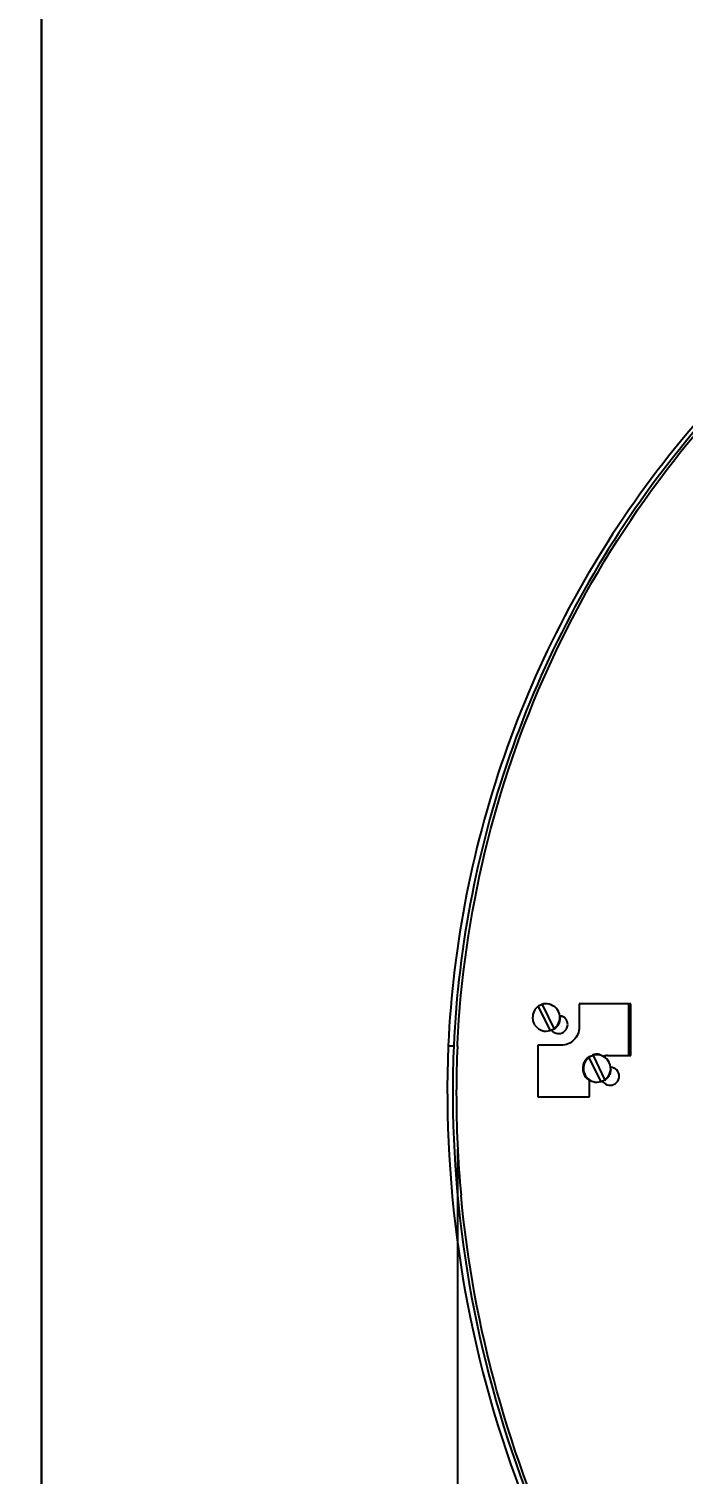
# Model space of a CAD drawing. Header units: millimetres. Extents: x 13935 to 21534, y -198 to 9202.
# Drawn here: x 15835.8 to 15962.5, y 8033.2 to 8313.2 of the extents above; entities that cross this region are included whole.
import ezdxf

# ---------------------------------------------------------------- set-up
doc = ezdxf.new("R2010")
doc.units = ezdxf.units.MM
doc.header["$LTSCALE"] = 326.7
doc.header["$PDMODE"] = 3
doc.header["$PDSIZE"] = 8
doc.layers.get('0').update_dxf_attribs({"linetype": 'CONTINUOUS'})
doc.layers.get('Defpoints').update_dxf_attribs({"linetype": 'CONTINUOUS'})
doc.styles.get("Standard").update_dxf_attribs({"font": 'calibri.ttf'})
doc.dimstyles.new('DIMSTYLE_1', dxfattribs={"dimtxt": 40, "dimasz": 35, "dimexe": 0.08, "dimexo": 1, "dimgap": 1, "dimtad": 1, "dimdsep": 46, "dimtxsty": 'Standard', "dimblk": '_FILLED', "dimblk1": '_FILLED', "dimblk2": '_FILLED', "dimcen": 0.09, "dimazin": 2, "dimtp": 0.01, "dimtm": 0.01, "dimtfac": 1, "dimtofl": 0, "dimtmove": 0, "dimatfit": 3, "dimldrblk": '_FILLED', "dimfxl": 1, "dimtolj": 1, "dimarcsym": 0})
doc.dimstyles.get("Standard").update_dxf_attribs({"dimtxt": 35, "dimasz": 35, "dimexe": 0.08, "dimexo": 1, "dimtad": 1, "dimdsep": 46, "dimtxsty": 'Standard', "dimblk": '_FILLED', "dimblk1": '_FILLED', "dimblk2": '_FILLED', "dimcen": 0.09, "dimazin": 2, "dimtol": 1, "dimtp": 0.01, "dimtm": 0.01, "dimtfac": 1, "dimtofl": 0, "dimtmove": 0, "dimatfit": 3, "dimldrblk": '_FILLED', "dimfxl": 1, "dimtolj": 1, "dimarcsym": 0})

# ---------------------------------------------------------------- blocks, each defined once
blk = doc.blocks.new('_FILLED')
at = {"color": 0, "linetype": 'ByBlock'}
blk.add_solid([(0, 0), (-1, 0.2143), (-1, -0.2143)], dxfattribs=at)
blk = doc.blocks.new('*D2237')
at = {"color": 0, "linetype": 'Continuous', "lineweight": -2}
for p, q in [((14585.72, 8138.35), (14585.72, 8528.77)), ((14620.72, 8528.69), (16091.03, 8528.69)), ((16126.03, 8125.39), (16126.03, 8528.77))]:
    blk.add_line(p, q, dxfattribs=at)
at = {"layer": 'Defpoints', "color": 0}
for p in [(16126.03, 8528.69), (14585.72, 8137.35), (16126.03, 8124.39)]:
    blk.add_point(p, dxfattribs=at)
at = {"color": 0, "linetype": 'ByBlock', "lineweight": -2, "xscale": 35, "yscale": 35, "zscale": 35, "rotation": 180}
blk.add_blockref('_FILLED', (14585.72, 8528.69), dxfattribs=at)
at = {"color": 0, "linetype": 'ByBlock', "lineweight": -2, "xscale": 35, "yscale": 35, "zscale": 35}
blk.add_blockref('_FILLED', (16126.03, 8528.69), dxfattribs=at)
at = {"color": 0, "lineweight": 30, "insert": (15337.56, 8583.02), "char_height": 40, "attachment_point": 2, "line_spacing_factor": 0.9}
blk.add_mtext('\\A1;C', dxfattribs=at)
blk = doc.blocks.new('*D2238')
at = {"color": 0, "linetype": 'Continuous', "lineweight": -2}
for p, q in [((15918.8, 8096.18), (15918.8, 7902.53)), ((15838.24, 7848.86), (15838.24, 7902.69)), ((15883.8, 7902.61), (15873.24, 7902.61))]:
    blk.add_line(p, q, dxfattribs=at)
at = {"layer": 'Defpoints', "color": 0}
for p in [(15918.8, 8097.18), (15838.24, 7902.61), (15838.24, 7847.86)]:
    blk.add_point(p, dxfattribs=at)
at = {"color": 0, "linetype": 'ByBlock', "lineweight": -2, "xscale": 35, "yscale": 35, "zscale": 35}
for p, rotation in [((15838.24, 7902.61), 179.9990341866999), ((15918.8, 7902.61), 359.9990341866999)]:
    blk.add_blockref('_FILLED', p, dxfattribs=dict(at, rotation=rotation))
at = {"color": 0, "lineweight": 30, "insert": (15883.8, 7956.94), "char_height": 40, "attachment_point": 2, "rotation": 359.999, "line_spacing_factor": 0.9}
blk.add_mtext('\\A1;E', dxfattribs=at)
blk = doc.blocks.new('A')
at = {"color": 0, "linetype": 'Continuous'}
for p, q in [((-444.92, 257.71), (-444.9, 257.68)), ((-444.9, 257.68), (-444.85, 257.59)), ((-444.85, 257.59), (-444.81, 257.5)), ((-427.7, 257.77), (-437.7, 257.77)), ((-437.7, 257.77), (-437.7, 253.27)), ((-428.13, 247.77), (-428.13, 257.77)), ((-427.7, 247.77), (-427.7, 257.77)), ((-445.62, 257.33), (-445.64, 257.36)), ((-445.53, 257.15), (-445.57, 257.23)), ((-443.36, 252.7), (-445.53, 257.15)), ((-444.81, 257.5), (-442.63, 253.03)), ((-443.32, 252.61), (-443.36, 252.7)), ((-443.31, 252.58), (-443.32, 252.61)), ((-442.63, 253.03), (-442.6, 252.96)), ((-442.6, 252.96), (-442.59, 252.93)), ((-463.07, 249.7), (-463.08, 249.57)), ((-463.08, 249.7), (-463.08, 249.57)), ((-462.03, 249.57), (-463.08, 249.57)), ((-461.32, 249.53), (-461.3, 250.04)), ((-461.31, 249.53), (-461.3, 250.04)), ((-441.2, 249.77), (-445.7, 249.77)), ((-445.7, 249.77), (-445.7, 239.77)), ((-435.78, 247.45), (-435.8, 247.48)), ((-435.69, 247.27), (-435.73, 247.36)), ((-433.52, 242.83), (-435.69, 247.27)), ((-435.08, 247.83), (-435.06, 247.8)), ((-435.06, 247.8), (-435.01, 247.71)), ((-435.01, 247.71), (-434.97, 247.62)), ((-434.97, 247.62), (-432.79, 243.15)), ((-432.21, 247.77), (-427.7, 247.77)), ((-435.7, 239.77), (-435.7, 242.92)), ((-433.47, 242.73), (-433.52, 242.83)), ((-433.46, 242.7), (-433.47, 242.73)), ((-432.79, 243.15), (-432.76, 243.08)), ((-432.76, 243.08), (-432.75, 243.05)), ((-445.7, 239.77), (-435.7, 239.77))]:
    blk.add_line(p, q, dxfattribs=at)
for points in [[(-445.57, 257.23), (-445.59, 257.28), (-445.6, 257.3), (-445.61, 257.31), (-445.62, 257.32), (-445.62, 257.33)], [(-435.73, 247.36), (-435.75, 247.41), (-435.76, 247.42), (-435.77, 247.44), (-435.77, 247.45), (-435.78, 247.45)]]:
    blk.add_lwpolyline(points, dxfattribs=at)
for centre, radius, start, end in [((-444.94, 256.92), 0.735, 88.7689, 95.0706), ((-444.11, 255.13), 2.67, 93.7991, 107.2808), ((-444.14, 255.15), 2.76, 340.4104, 356.0569), ((-444.11, 255.14), 2.74, 356.0838, 7.152), ((-444.13, 255.15), 2.76, 305.7005, 318.4793), ((-245.48, 240.58), 216.74, 177.625, 179.9983), ((-262.73, 240.58), 198.79, 177.4193, 179.9999), ((-434.28, 245.25), 2.76, 93.5292, 108.5056), ((-435.09, 247.04), 0.735, 88.7689, 95.0706), ((-434.26, 245.25), 2.67, 93.7991, 107.2808), ((-434.28, 245.25), 2.77, 78.4557, 93.4156), ((-432.2, 244.26), 3.5, 90.0621, 102.6439), ((-434.27, 245.26), 2.76, 161.0606, 176.0589), ((-434.28, 245.27), 2.75, 176.1218, 190.8923), ((-434.26, 245.27), 2.77, 190.8964, 205.922), ((-434.3, 245.28), 2.77, 326.0091, 333.5438), ((-434.27, 245.26), 2.73, 341.0165, 344.7099), ((-434.29, 245.27), 2.76, 344.7244, 356.0659), ((-434.29, 245.26), 2.74, 228.4336, 238.5264), ((-433.45, 243.49), 0.735, 268.7689, 275.0706), ((-431.7, 243.77), 1.76, 214.8711, 230.9861), ((-434.29, 245.28), 2.77, 303.4817, 310.9663), ((-245.06, 240.58), 217.16, 179.9976, 180.3497), ((-244.36, 240.6), 217.16, 180.0047, 185.2492)]:
    blk.add_arc(centre, radius, start, end, dxfattribs=at)
for points, knots in [([(-461.3, 250.04), (-460.11, 274.95), (-448.13, 324.82), (-403.91, 387.33), (-339.82, 429.19), (-289.54, 439.31), (-264.6, 439.57)], [0, 0, 0, 0, 0.250013, 0.500011, 0.750005, 1, 1, 1, 1]), ([(-328.04, 428.51), (-346.69, 422.11), (-382.28, 403.6), (-424.96, 361.45), (-453.4, 308.62), (-461.14, 269.26), (-462.03, 249.57)], [0, 0, 0, 0, 0.249997, 0.499995, 0.749998, 1, 1, 1, 1]), ([(-329.65, 428.32), (-348.22, 421.88), (-383.66, 403.34), (-426.14, 361.25), (-454.45, 308.57), (-462.17, 269.33), (-463.08, 249.7)], [0, 0, 0, 0, 0.250005, 0.500001, 0.750001, 1, 1, 1, 1]), ([(-442.6, 252.96), (-442.09, 253.31), (-441.31, 254.41), (-441.45, 255.76), (-441.72, 256.31)], [0, 0, 0, 0, 0.499997, 1, 1, 1, 1]), ([(-439.95, 253.77), (-439.95, 254.17), (-440.25, 254.99), (-441.01, 255.42), (-441.4, 255.49)], [0, 0, 0, 0, 0.499938, 1, 1, 1, 1]), ([(-443.06, 252.67), (-443.1, 252.66), (-443.18, 252.64), (-443.26, 252.63), (-443.31, 252.63)], [0, 0, 0, 0, 0.492163, 1, 1, 1, 1]), ([(-443.03, 252.63), (-443, 252.59), (-442.92, 252.51), (-442.85, 252.44), (-442.8, 252.41)], [0, 0, 0, 0, 0.500032, 1, 1, 1, 1]), ([(-442.8, 252.41), (-442.77, 252.38), (-442.7, 252.33), (-442.63, 252.28), (-442.59, 252.26)], [0, 0, 0, 0, 0.499939, 1, 1, 1, 1]), ([(-441.7, 252.02), (-441.26, 252.02), (-440.33, 252.39), (-439.95, 253.32), (-439.95, 253.77)], [0, 0, 0, 0, 0.500072, 1, 1, 1, 1]), ([(-437.7, 253.27), (-437.7, 252.37), (-438.45, 250.51), (-440.31, 249.77), (-441.2, 249.77)], [0, 0, 0, 0, 0.500011, 1, 1, 1, 1]), ([(-463.08, 249.57), (-464.25, 221.4), (-455.36, 163.98), (-410.19, 89.96), (-340.26, 38.7), (-283.8, 25.01), (-255.63, 23.79)], [0, 0, 0, 0, 0.250006, 0.500011, 0.750011, 1, 1, 1, 1]), ([(-433.73, 247.96), (-433.67, 247.95), (-433.56, 247.92), (-433.45, 247.89), (-433.39, 247.87)], [0, 0, 0, 0, 0.500056, 1, 1, 1, 1]), ([(-432.76, 243.08), (-432.25, 243.43), (-431.46, 244.53), (-431.61, 245.88), (-431.88, 246.43)], [0, 0, 0, 0, 0.499997, 1, 1, 1, 1]), ([(-432, 243.73), (-432.04, 243.68), (-432.11, 243.58), (-432.18, 243.49), (-432.22, 243.45)], [0, 0, 0, 0, 0.500026, 1, 1, 1, 1]), ([(-431.68, 244.37), (-431.7, 244.32), (-431.74, 244.21), (-431.79, 244.1), (-431.82, 244.04)], [0, 0, 0, 0, 0.499943, 1, 1, 1, 1]), ([(-431.7, 242.02), (-431.26, 242.02), (-430.33, 242.39), (-429.95, 243.32), (-429.95, 243.77)], [0, 0, 0, 0, 0.500072, 1, 1, 1, 1]), ([(-429.95, 243.77), (-429.95, 244.2), (-430.3, 245.1), (-431.19, 245.49), (-431.62, 245.51)], [0, 0, 0, 0, 0.499945, 1, 1, 1, 1]), ([(-433.17, 242.81), (-433.2, 242.8), (-433.27, 242.78), (-433.35, 242.76), (-433.38, 242.76)], [0, 0, 0, 0, 0.496098, 1, 1, 1, 1]), ([(-432.89, 242.95), (-432.94, 242.92), (-433.03, 242.87), (-433.12, 242.83), (-433.17, 242.81)], [0, 0, 0, 0, 0.501709, 1, 1, 1, 1]), ([(-432.75, 243.05), (-432.77, 243.03), (-432.82, 243), (-432.87, 242.97), (-432.89, 242.95)], [0, 0, 0, 0, 0.498937, 1, 1, 1, 1]), ([(-432.22, 243.45), (-432.26, 243.4), (-432.34, 243.31), (-432.43, 243.23), (-432.48, 243.19)], [0, 0, 0, 0, 0.499984, 1, 1, 1, 1]), ([(-462.21, 239.26), (-462.05, 211.98), (-451.19, 156.95), (-405.59, 86.72), (-337.32, 38.25), (-282.78, 25.11), (-255.54, 23.82)], [0, 0, 0, 0, 0.250014, 0.500012, 0.750007, 1, 1, 1, 1]), ([(-255.54, 23.86), (-281.2, 25.17), (-332.51, 37.1), (-398.01, 80.69), (-444.24, 144.36), (-458.26, 195.14), (-460.61, 220.73)], [0, 0, 0, 0, 0.250003, 0.499995, 0.749991, 1, 1, 1, 1])]:
    blk.add_open_spline(points, degree=3, knots=knots, dxfattribs=at)
for points in [[(-445.64, 257.36), (-445.45, 257.49), (-445.24, 257.63), (-445, 257.65)], [(-441.72, 256.31), (-442.15, 257.2), (-443.3, 257.86), (-444.28, 257.79)], [(-446.28, 256.67), (-446.8, 255.93), (-446.89, 254.79), (-446.49, 253.98)], [(-445.62, 257.33), (-445.87, 257.15), (-446.1, 256.92), (-446.28, 256.67)], [(-446.49, 253.98), (-446.18, 253.34), (-445.55, 252.8), (-444.86, 252.6)], [(-444.86, 252.6), (-444.37, 252.45), (-443.81, 252.46), (-443.32, 252.61)], [(-442.59, 252.93), (-442.74, 252.83), (-442.89, 252.72), (-443.06, 252.67)], [(-442.59, 252.26), (-442.32, 252.1), (-442.01, 252.02), (-441.7, 252.02)], [(-441.53, 254.22), (-441.65, 253.89), (-441.83, 253.58), (-442.06, 253.32)], [(-436.44, 246.79), (-436.96, 246.05), (-437.05, 244.91), (-436.65, 244.1)], [(-436.88, 246.16), (-436.65, 246.82), (-436.12, 247.43), (-435.49, 247.74)], [(-435.78, 247.45), (-436.03, 247.27), (-436.26, 247.05), (-436.44, 246.79)], [(-435.8, 247.48), (-435.6, 247.61), (-435.39, 247.75), (-435.16, 247.77)], [(-431.88, 246.43), (-432.31, 247.32), (-433.46, 247.98), (-434.44, 247.92)], [(-436.11, 243.21), (-436.37, 243.45), (-436.6, 243.74), (-436.75, 244.06)], [(-436.65, 244.1), (-436.34, 243.46), (-435.7, 242.92), (-435.02, 242.72)], [(-435.02, 242.72), (-434.53, 242.57), (-433.97, 242.58), (-433.47, 242.73)], [(-432.8, 242.41), (-432.5, 242.16), (-432.09, 242.02), (-431.7, 242.02)]]:
    blk.add_open_spline(points, degree=3, dxfattribs=at)

msp = doc.modelspace()

# ---------------------------------------------------------------- linework, layer by layer
at = {"color": 0, "linetype": 'Continuous', "lineweight": 30}
msp.add_line((15838.23711, 8408.83992), (15838.23711, 7847.85643), dxfattribs=at)

# ---------------------------------------------------------------- block references
msp.add_blockref('A', (16380.09192, 7866.53298), dxfattribs=at)

# ---------------------------------------------------------------- dimensions: what is measured, and where the dimension line sits
dim = msp.add_linear_dim(base=(16126.02578, 8528.68634), p1=(14585.71672, 8137.34818), p2=(16126.02578, 8124.39192), text='C', dimstyle='DIMSTYLE_1', dxfattribs=at)
dim.commit()
dim.dimension.update_dxf_attribs({"geometry": '*D2237', "text_midpoint": (15337.5619, 8528.68634), "dimtype": 160})
dim = msp.add_linear_dim(base=(15838.23803, 7902.60927), p1=(15918.7984, 8097.17747), p2=(15838.23711, 7847.85643), angle=179.9990342, text='E', dimstyle='DIMSTYLE_1', dxfattribs=at)
dim.commit()
dim.dimension.update_dxf_attribs({"geometry": '*D2238', "text_midpoint": (15883.79512, 7902.6085), "dimtype": 160})

# ---------------------------------------------------------------- leaders
msp.add_leader([(16054.86146, 8296.32585), (15963.74696, 8792.76683), (15889.15162, 8792.20915)], dimstyle='Standard', override={"dimtad": 0}, dxfattribs=at)

doc.saveas('drawing.dxf')
